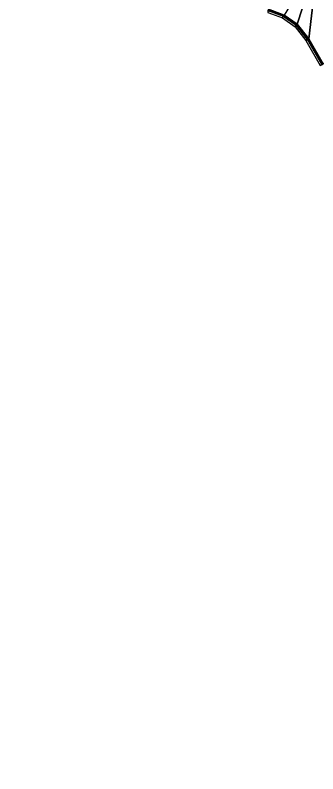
# Model space of a CAD drawing. Header units: inches. Extents: x -1507 to 39677, y -2256 to 26424.
# Drawn here: x 2713.6 to 2718.53, y 1573.03 to 1585.37 of the extents above; entities that cross this region are included whole.
import ezdxf

# ---------------------------------------------------------------- set-up
doc = ezdxf.new("R2010")
doc.units = ezdxf.units.IN
doc.layers.add('table leg', color=7, linetype='Continuous')
doc.layers.add('table top', color=7, linetype='Continuous')

msp = doc.modelspace()

# ---------------------------------------------------------------- linework, layer by layer
at = {"layer": 'table leg'}
for points in [[(2718.523, 1586.254, 123.853), (2717.984, 1585.368, 123.73), (2718.191, 1585.22, 123.732), (2718.528, 1586.254, 123.853)], [(2718.191, 1585.22, 123.732), (2718.381, 1584.979, 123.734), (2718.53, 1586.25, 123.853), (2718.528, 1586.254, 123.853)], [(2718.53, 1586.25, 123.853), (2718.381, 1584.979, 123.734), (2718.616, 1584.573, 123.734), (2719.278, 1584.955, 123.853)], [(2717.72, 1585.453, 123.724), (2717.715, 1585.444, 123.705), (2717.967, 1585.351, 123.702), (2717.973, 1585.358, 123.713)], [(2717.715, 1585.444, 123.705), (2717.717, 1585.411, 122.789), (2717.953, 1585.322, 122.789), (2717.967, 1585.351, 123.702)], [(2717.728, 1585.464, 123.733), (2717.72, 1585.453, 123.724), (2717.973, 1585.358, 123.713), (2717.984, 1585.368, 123.73)], [(2717.973, 1585.358, 123.713), (2717.967, 1585.351, 123.702), (2718.177, 1585.202, 123.704), (2718.18, 1585.209, 123.723)], [(2717.984, 1585.368, 123.73), (2717.973, 1585.358, 123.713), (2718.18, 1585.209, 123.723), (2718.191, 1585.22, 123.732)], [(2717.967, 1585.351, 123.702), (2717.953, 1585.322, 122.789), (2718.16, 1585.174, 122.789), (2718.177, 1585.202, 123.704)], [(2718.177, 1585.202, 123.704), (2718.16, 1585.174, 122.789), (2718.335, 1584.953, 122.789), (2718.363, 1584.969, 123.707)], [(2718.18, 1585.209, 123.723), (2718.177, 1585.202, 123.704), (2718.363, 1584.969, 123.707), (2718.368, 1584.972, 123.724)], [(2718.191, 1585.22, 123.732), (2718.18, 1585.209, 123.723), (2718.368, 1584.972, 123.724), (2718.381, 1584.979, 123.734)], [(2718.363, 1584.969, 123.707), (2718.335, 1584.953, 122.789), (2718.57, 1584.546, 122.789), (2718.597, 1584.562, 123.707)], [(2718.37, 1584.973, 123.725), (2718.363, 1584.969, 123.707), (2718.597, 1584.562, 123.707), (2718.604, 1584.566, 123.724)], [(2718.381, 1584.979, 123.734), (2718.37, 1584.973, 123.725), (2718.604, 1584.566, 123.724), (2718.616, 1584.573, 123.734)]]:
    msp.add_3dface(points, dxfattribs=at)
at = {"layer": 'table top', "invisible_edges": 15}
for points in [[(2684.82, 1607.135, 19.324), (2713.603, 1607.194, 19.324), (2713.603, 1565.314, 19.324), (2684.827, 1565.374, 19.324)], [(2713.603, 1607.194, 19.324), (2718.386, 1607.135, 19.324), (2718.386, 1565.374, 19.324), (2713.603, 1565.314, 19.324)], [(2718.382, 1565.374, 20.5), (2718.383, 1607.135, 20.5), (2713.603, 1607.194, 20.5), (2713.603, 1565.314, 20.5)], [(2723.166, 1565.553, 20.5), (2723.166, 1606.955, 20.5), (2718.383, 1607.135, 20.5), (2718.382, 1565.374, 20.5)], [(2718.386, 1607.135, 19.324), (2723.165, 1606.955, 19.324), (2723.166, 1565.553, 19.324), (2718.383, 1565.374, 19.324)]]:
    msp.add_3dface(points, dxfattribs=at)

doc.saveas('drawing.dxf')
